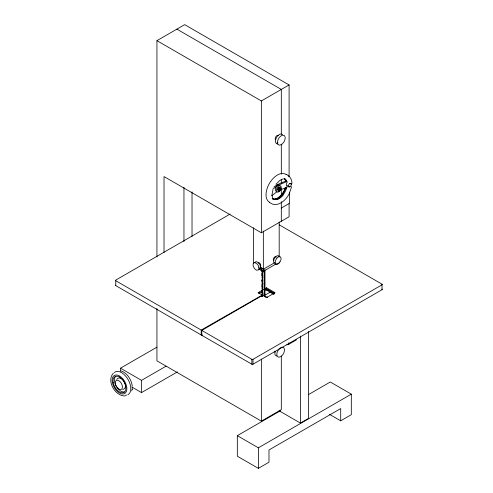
<?xml version="1.0" encoding="UTF-8"?>
<svg xmlns="http://www.w3.org/2000/svg" width="493" height="493" viewBox="0 0 493 493"><rect width="100%" height="100%" fill="white"/><g stroke="black" fill="none" stroke-linecap="round" stroke-linejoin="round"><path stroke-width="0.74" d="M262.948 294.765C262.553 297.914 261.752 295.307 261.9 296.207M262.948 289.083L262.775 289.668M291.197 184.943L291.258 184.425M131.736 390.887L132.161 389.359M132.149 389.452L132.334 387.849M291.659 186.57L289.49 193.059M286.649 188.203L287.16 185.812L286.254 185.423L286.39 183.458M272.925 189.879L271.951 195.043L272.925 199.092M278.07 189.109L278.255 188.634M280.307 189.522C280.468 186.637 277.633 191.549 280.049 189.971M285.755 187.999L283.956 192.153L280.184 196.781M285.73 187.408C284.073 193.028 278.958 200.596 272.241 198.759M262.054 272.247C261.832 272.364 262.966 271.021 262.991 272.493C259.836 275.753 264.877 270.675 262.153 272.302M262.054 277.929C262.122 278.07 262.418 276.739 263.046 277.966C261.278 279.845 262.707 279.007 262.886 277.59M262.054 283.604C261.641 283.666 263.385 282.415 262.88 284.048M262.054 289.286C262.812 288.306 261.536 289.607 262.991 289.003M263.311 289.65L258.085 292.663L262.153 295.024L262.455 294.432L262.054 294.13L262.948 293.113L261.999 293.008L262.868 292.158L262.103 293.064M116.699 379.382C121.352 373.447 129.986 388.176 122.652 389.482M262.991 270.842L262.054 271.409L262.775 270.984M277.584 189.244L278.434 187.759L279.605 187.439L280.548 187.981L280.868 189.152L280.012 190.637L278.841 190.951L277.898 190.409L277.584 189.244L278.527 189.787L278.841 190.951M278.527 189.787L279.377 188.301L280.548 187.981M289.292 193.509C286.168 200.46 276.789 208.49 269.511 202.352M280.837 347.645L279.217 348.908A5.448 3.149 -60 0 0 278.323 350.018L277.269 352.082A5.448 3.149 -60 0 0 276.912 353.401L276.912 355.305A5.448 3.149 -60 0 0 277.269 356.217L278.323 357.061A5.448 3.149 -60 0 0 279.217 357.142L280.837 356.538A5.448 3.149 -60 0 0 281.848 355.743L283.278 353.968A5.448 3.149 -60 0 0 283.937 352.68L284.498 350.566A5.448 3.149 -60 0 0 284.498 349.383L283.937 347.922A5.448 3.149 -60 0 0 283.278 347.392L281.848 347.263M291.08 185.46L290.636 186.009M276.006 184.265L279.426 180.783L281.491 179.538M261.999 274.354C264.79 271.526 260.021 277.239 262.769 274.256M261.999 275.969L262.868 275.119L261.999 275.969L262.948 276.074L262.054 277.091L262.455 277.393M261.999 280.03C264.79 277.202 260.021 282.92 262.769 279.938M261.999 281.651L262.868 280.8L261.999 281.651L262.948 281.756L262.054 282.772L262.455 283.068M261.999 285.712C264.79 282.883 260.021 288.596 262.769 285.613M261.999 287.327L262.868 286.482L261.999 287.327L262.948 287.431L262.054 288.448L262.455 288.75M261.999 291.394C264.273 289.2 260.717 292.164 262.868 291.351L261.9 292.139L262.868 291.351M286.76 182.989L287.16 182.638L286.649 180.845M262.868 284.868C260.427 285.792 264.544 282.366 262.153 283.666M261.999 284.905L262.868 284.06M262.868 290.543L261.9 290.525L262.769 289.681M261.999 290.587L263.046 289.144L262.153 289.342M261.999 296.262L263.046 294.82L262.153 295.024M272.882 189.09L277.744 185.473L286.834 181.535L286.1 180.019L284.609 178.737M271.686 195.82L277.091 191.629M273.874 187.044L276.85 184.955L280.813 183.094L285.94 181.017L286.834 181.535M276.222 185.411L278.07 184.622M278.021 198.352L279.642 197.175M262.153 277.984L262.88 277.577M113.445 373.065C106.137 380.658 115.072 396.255 125.056 395.916M156.94 256.927L156.94 40.66L184.665 24.65L289.095 84.938L289.095 176.605M156.94 40.66L261.364 100.948L289.095 84.938M230.157 214.048L115.769 280.086A0.801 0.462 0 0 0 115.769 280.739L115.769 285.638L201.218 334.969L201.785 334.642M281.312 208.071L289.379 203.412L289.379 192.215M164.015 252.434L164.015 176.568L261.364 232.776L289.095 216.766L289.095 203.578M260.076 267.342L263.342 269.221L274.564 262.744M261.345 267.699L261.345 270.879L263.453 271.249L275.488 264.297M120.477 371.26L120.477 368.197L156.99 347.121M264.618 288.892L266.571 287.764L275.063 292.663L266.571 297.562L262.615 295.276L201.785 330.396L201.785 335.295L251.861 364.21A0.801 0.462 0 0 0 252.995 364.21L382.007 289.724L382.007 284.171L279.272 224.857M258.56 293.206L259.503 292.663L259.503 293.754M265.16 289.557L266.571 288.744L267.989 289.884L265.16 289.884L265.16 289.557L267.989 289.557M259.503 293.156L262.646 291.338M265.16 289.884L266.103 289.342M115.769 280.739L201.218 330.07L262.991 294.685M264.772 295.301L270.472 292.01L274.12 294.118M201.785 335.295L202.346 334.969M120.477 368.197L141.522 380.349L166.086 366.163M131.656 386.906L141.522 392.601L177.369 371.901M201.785 330.396L251.861 359.311A0.801 0.462 0 0 0 252.995 359.311L382.007 284.825A0.801 0.462 0 0 0 382.007 284.171M286.852 344.878L288.873 344.231L296.509 339.825M156.94 308.495L156.94 360.827L261.364 421.121L281.312 409.603L281.312 356.045M308.365 394.653L330.273 382.001L351.312 394.154L351.312 414.687L340.706 420.812L340.706 408.561L268.981 449.973L268.981 462.224L258.369 468.35L237.33 456.204L237.33 435.664L280.48 410.749M279.118 410.786L300.41 423.08L308.476 418.421L308.476 331.438M237.33 435.664L258.369 447.81L351.312 394.154M272.21 198.488C278.915 202.685 285.416 193.268 286.834 187.272L280.055 190.064M277.479 198.587L274.515 199.431M276.721 199.542L278.878 198.624L283.044 194.926L279.999 197.958L276.733 199.517M282.261 179.286L283.512 178.885M254.93 262.449L255.744 261.801A4.19 2.422 60 0 1 256.428 261.74L257.679 262.208A4.19 2.422 60 0 1 258.455 262.812L259.552 264.18A4.19 2.422 60 0 1 260.064 265.172L260.495 266.793A4.19 2.422 60 0 1 260.495 267.711L260.064 268.833A4.19 2.422 60 0 1 259.552 269.24L258.998 269.129M289.237 183.396L290.944 183.445M289.527 186.674L287.16 185.812M279.118 187.981L278.755 188.079L279.106 188.012M262.103 274.41L262.868 274.311M262.103 280.092L262.868 279.993M262.103 285.774L262.868 285.675M261.999 293.008L263.046 293.175L262.732 293.914L262.054 294.13M261.9 273.486L262.769 273.449M261.999 273.547L262.868 273.504M261.9 275.1L262.769 275.063M261.999 275.162L262.868 275.119M261.9 279.167L262.868 279.186M261.9 280.782L262.769 280.745M261.999 280.844L262.868 280.8M261.9 284.849L262.769 284.806M261.9 286.464L262.868 286.482M261.9 290.525L262.769 290.488M261.9 292.139L262.868 292.158M276.203 143.081L275.907 143.013A5.448 3.149 -60 0 1 275.556 142.101L275.556 140.203A5.448 3.149 -60 0 1 275.907 138.884L276.967 136.814A5.448 3.149 -60 0 1 277.855 135.711L279.476 134.441A5.448 3.149 -60 0 1 280.486 134.065L281.916 134.188A5.448 3.149 -60 0 1 282.575 134.718M276.105 191.426C273.313 189.472 278.021 182.798 280.147 186.212M120.933 370.884C127.354 373.022 131.452 379.727 132.284 386.204M286.273 174.337C289.798 175.847 292.201 179.637 291.936 183.513M176.888 29.142L281.312 89.43L281.312 134.108M278.434 187.759L279.377 188.301M261.345 270.675L260.464 270.164L260.464 267.194M262.054 277.091L262.88 276.721L262.775 275.87M262.054 282.772L262.88 282.397L262.775 281.552M274.589 293.372L273.646 292.83L273.646 294.241M267.853 289.607L273.849 293.07M267.046 289.342L273.646 293.156M265.98 289.804L273.313 294.038M262.054 288.448L262.88 288.078L262.775 287.228M262.455 294.432L262.048 296.256M329.527 414.36L340.706 420.812M262.054 271.409L262.455 271.711M284.202 178.583L285.94 181.017M276.481 143.241L276.967 143.864A5.448 3.149 -60 0 0 277.855 143.938M288.109 175.286L289.471 176.821M285.318 179.181L286.199 180.968M291.08 183.562L291.301 184.721M291.221 183.914L291.258 184.327M279.081 256.582L279.081 256.249A4.19 2.422 -60 0 0 278.576 255.842L277.479 255.744A4.19 2.422 -60 0 0 276.696 256.04L275.451 257.013A4.19 2.422 -60 0 0 274.767 257.864L273.954 259.454A4.19 2.422 -60 0 0 273.683 260.47L273.683 261.931A4.19 2.422 -60 0 0 273.954 262.633L274.767 263.28A4.19 2.422 -60 0 0 275.451 263.342M300.41 336.097L300.41 423.08M288.873 342.721L288.873 344.231M281.312 144.122L281.312 174.165M281.312 179.557L281.312 183.408M281.312 188.739L281.312 194.827M281.312 201.674L281.312 221.258M279.186 221.961L279.186 256.261M266.571 287.764L266.571 289.071M264.852 269.831L264.852 296.786M264.753 269.77L264.753 296.731M263.453 269.221L263.453 271.249M263.342 231.106L263.342 269.221M261.986 267.865L261.986 271.249M261.364 100.948L261.364 232.776M261.364 359.144L261.364 421.121M259.638 268.204L259.638 269.689M258.369 447.81L258.369 468.35M253.55 227.741L253.55 263.57M252.995 359.311L252.995 364.21M251.861 359.311L251.861 364.21M201.218 330.07L201.218 334.969M192.024 191.851L192.024 236.498M183.957 187.272L183.957 241.687M141.522 380.349L141.522 392.601M273.806 260.187A1.954 1.128 -60 0 1 273.942 257.71A1.954 1.128 -60 0 1 275.981 257.001M279.457 261.845A4.4 2.539 0 0 1 275.057 264.384M265.702 297.02A1.245 0.721 0 0 1 267.576 297.55M258.942 267.693A4.19 2.422 60 0 1 258.942 268.605A2.564 1.713 29.9 0 0 258.505 269.733A4.19 2.422 60 0 1 257.999 270.133A2.564 1.128 33.8 0 0 256.902 270.232A4.19 2.422 60 0 1 256.126 269.942A2.564 0.647 45.9 0 0 254.875 268.962A4.19 2.422 60 0 1 254.191 268.118A2.564 0.493 62.1 0 0 253.377 266.522A4.19 2.422 60 0 1 253.106 265.511A2.564 0.739 77.7 0 0 253.106 264.051A4.19 2.422 60 0 1 253.377 263.348A2.564 1.276 88.2 0 0 254.191 262.701A4.19 2.422 60 0 1 254.875 262.633A2.564 1.843 89 0 0 256.126 263.102A4.19 2.422 60 0 1 256.902 263.712A2.564 2.182 71.7 0 0 257.999 265.074A4.19 2.422 60 0 1 258.505 266.066A2.564 2.132 41.7 0 0 258.942 267.693M258.153 263.028A1.954 1.128 60 0 1 260.329 263.958A1.954 1.128 60 0 1 260.039 266.306M124.433 391.966A9.12 5.269 60 0 1 116.12 385.988A9.12 5.269 60 0 1 115.83 376.153M126.658 395.127A13.046 7.531 60 0 1 125.388 395.207M114.351 372.505A13.046 7.531 60 0 1 120.526 372.116L121.974 372.899A13.046 7.531 60 0 1 130.238 384.669A13.046 7.531 60 0 1 127.798 394.757M269.591 202.259A16.133 9.312 -60 0 1 269.591 183.131A16.133 9.312 -60 0 1 286.131 174.621M290.556 186.305A2.071 1.196 -60 0 1 288.405 186.052A2.071 1.196 -60 0 1 290.556 183.322M284.812 178.737A12.202 7.044 -60 0 1 285.706 180.549M285.324 187.648A12.202 7.044 -60 0 1 273.202 199.289M278.12 188.868A1.035 0.598 -60 0 1 278.391 188.406M276.881 355.989A5.448 3.149 -60 0 1 276.308 355.897L275.248 355.052A5.448 3.149 -60 0 1 274.897 354.14L274.897 352.236A5.448 3.149 -60 0 1 275.1 351.361M281.176 347.479A5.448 3.149 -60 0 1 281.515 347.355M275.433 351.984A2.545 1.467 -60 0 1 274.595 351.207M275.716 139.833A2.545 1.467 -60 0 1 275.895 136.616A2.545 1.467 -60 0 1 278.545 135.698M115.769 285.638A0.801 0.462 0 0 1 115.596 285.139M382.007 289.071A0.801 0.462 0 0 1 382.007 289.724M277.769 142.274L277.571 143.272A5.448 3.149 -60 0 0 277.923 144.184L278.983 145.028A5.448 3.149 -60 0 0 279.876 145.108L281.497 144.498A5.448 3.149 -60 0 0 282.507 143.709L283.937 141.935A5.448 3.149 -60 0 0 284.597 140.647L285.157 138.533A5.448 3.149 -60 0 0 285.157 137.344L284.597 135.883A5.448 3.149 -60 0 0 283.937 135.359L282.507 135.23A5.448 3.149 -60 0 0 281.497 135.606L279.876 136.875A5.448 3.149 -60 0 0 278.983 137.978L277.923 140.049A5.448 3.149 -60 0 0 277.571 141.368L277.769 142.274M119.817 376.184L118.659 375.561A10.427 6.021 60 0 0 113.341 385.649A10.427 6.021 60 0 0 125.906 392.403A10.427 6.021 60 0 0 119.817 376.184M277.004 257.907A2.564 2.052 -83.2 0 0 278.249 256.933A4.19 2.422 -60 0 1 279.032 256.643A2.564 1.571 89.8 0 0 280.129 256.742A4.19 2.422 -60 0 1 280.634 257.149A2.564 0.986 -83.9 0 0 281.072 258.27A4.19 2.422 -60 0 1 281.072 259.182A2.564 0.567 -70.3 0 0 280.634 260.809A4.19 2.422 -60 0 1 280.129 261.801A2.564 0.518 -53.8 0 0 279.026 263.17A4.19 2.422 -60 0 1 278.249 263.773A2.564 0.857 -39.1 0 0 277.004 264.236A4.19 2.422 -60 0 1 276.32 264.18A2.564 1.424 -30.5 0 0 275.507 263.527A4.19 2.422 -60 0 1 275.236 262.831A2.564 1.96 -33.2 0 0 275.236 261.364A4.19 2.422 -60 0 1 275.507 260.353A2.564 2.206 -56 0 0 276.32 258.757A4.19 2.422 -60 0 1 277.004 257.907M113.193 382.476A9.12 5.269 60 0 0 123.848 392.508A9.12 5.269 60 0 0 121.432 378.519A9.12 5.269 60 0 0 113.193 382.476M115.282 383.64A5.115 2.952 60 0 0 121.216 389.402A5.115 2.952 60 0 0 120.002 381.6A5.115 2.952 60 0 0 115.282 383.64M280.098 190.28A0.998 0.579 -60 0 0 280.412 188.733A0.998 0.579 -60 0 0 279.229 189.78A0.998 0.579 -60 0 0 280.098 190.28M278.952 191.672A3.519 2.027 -60 0 0 280.8 186.114A3.519 2.027 -60 0 0 276.505 188.992A3.519 2.027 -60 0 0 278.952 191.672"/></g></svg>
